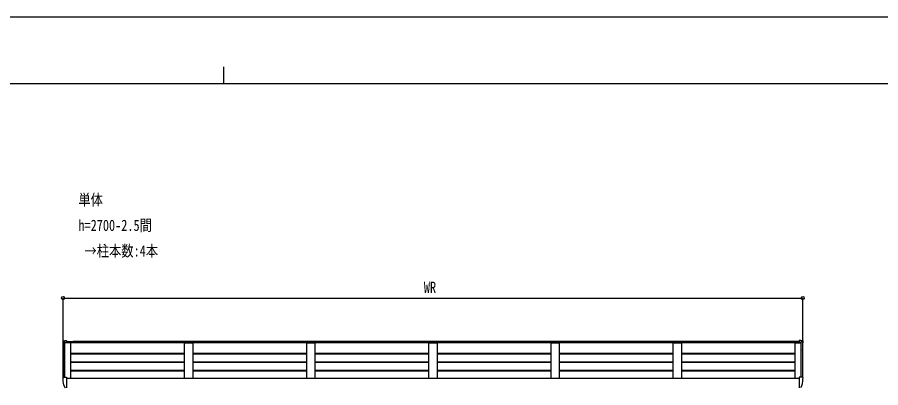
# Model space of a CAD drawing. Units: millimetres, scale not verified. Extents: x -8410 to 8410, y -5940 to 5940.
# Drawn here: x -1219 to 3842, y 3767 to 5940 of the extents above; entities that cross this region are included whole.
import ezdxf
from ezdxf.enums import TextEntityAlignment as Align

# ---------------------------------------------------------------- set-up
doc = ezdxf.new("R2010")
doc.units = ezdxf.units.MM
doc.header["$LTSCALE"] = 30
for name, color, linetype in [('0-1_USER1', 3, 'Continuous'), ('0-3_YKK_13', 4, 'Continuous'), ('0-4_YKK_A1', 4, 'Continuous'), ('0-5_YKK_D', 6, 'Continuous'), ('0-6_YKK_ZWAK', 7, 'Continuous')]:
    doc.layers.add(name, color=color, linetype=linetype)
doc.styles.add('ＭＳ ゴシック', font='')
doc.styles.get('ＭＳ ゴシック').set_extended_font_data('MS Gothic')

msp = doc.modelspace()

# ---------------------------------------------------------------- linework, layer by layer
at = {"layer": '0-3_YKK_13'}
for p, q in [((-953, 4039.89), (-953, 4039.41)), ((-950.16, 4042.88), (-940.05, 4043.41)), ((-940.05, 4043.41), (-931, 4043.41)), ((-931, 4043.41), (-931, 4030.99)), ((3374.05, 4043.41), (3365, 4043.41)), ((3365, 4043.41), (3365, 4030.99)), ((3384.15, 4042.88), (3374.05, 4043.41)), ((3387, 4039.89), (3387, 4039.41)), ((-953, 3826.14), (-953, 3825.66)), ((-950.16, 3829.13), (-940.05, 3829.66)), ((-940.05, 3829.66), (-931, 3829.66)), ((-931, 3829.66), (-931, 3767.3)), ((3374.05, 3829.66), (3365, 3829.66)), ((3365, 3829.66), (3365, 3767.3)), ((3384.15, 3829.13), (3374.05, 3829.66)), ((3387, 3826.14), (3387, 3825.66)), ((-948.49, 3783.56), (-938.45, 3766.16)), ((-931, 3784.45), (-931, 3783.9)), ((-931, 3766.66), (-931, 3767.3)), ((3365, 3784.45), (3365, 3783.9)), ((3365, 3766.66), (3365, 3767.3)), ((3382.49, 3783.56), (3372.44, 3766.16))]:
    msp.add_line(p, q, dxfattribs=at)
for centre, radius, start, end in [((-950, 4039.89), 3, 93, 180), ((-751, 4039.41), 202, 180, 188.06898), ((3384, 4039.89), 3, 0, 87), ((3185, 4039.41), 202, 351.93102, 0), ((-950, 3826.14), 3, 93, 180), ((-751, 3825.66), 202, 180, 191.90213), ((3185, 3825.66), 202, 348.09787, 0), ((3384, 3826.14), 3, 0, 87), ((-947.19, 3784.31), 1.5, 191.90213, 210), ((3381.19, 3784.31), 1.5, 330, 348.09787)]:
    msp.add_arc(centre, radius, start, end, dxfattribs=at)
at = {"layer": '0-4_YKK_A1'}
for p, q in [((-951, 3828.97), (-951, 4037.57)), ((-942.87, 4038.94), (-950.05, 4038.57)), ((-942, 3829.56), (-942, 4038.53)), ((-941.3, 4036.72), (-941.88, 4038.29)), ((-941.3, 3829.6), (-941.3, 4036.72)), ((3375.3, 4030.99), (-941.3, 4030.99)), ((-931, 4038.29), (3365, 4038.29)), ((-891, 4039.41), (3365, 4039.41)), ((3365, 4038.45), (-891, 4038.45)), ((-240, 4029.08), (-240, 3823.27)), ((-239.02, 4030.08), (-234.18, 4030.15)), ((-234.18, 4030.15), (-195.83, 4030.15)), ((-195.83, 4030.15), (-190.99, 4030.08)), ((-190, 4029.08), (-190, 3823.27)), ((476, 4029.08), (476, 3823.27)), ((476.98, 4030.08), (481.82, 4030.15)), ((481.82, 4030.15), (520.17, 4030.15)), ((520.17, 4030.15), (525.01, 4030.08)), ((526, 4029.08), (526, 3823.27)), ((1192, 4029.08), (1192, 3823.27)), ((1192.98, 4030.08), (1197.82, 4030.15)), ((1197.82, 4030.15), (1236.17, 4030.15)), ((1236.17, 4030.15), (1241.01, 4030.08)), ((1242, 4029.08), (1242, 3823.27)), ((1908, 4029.08), (1908, 3823.27)), ((1908.98, 4030.08), (1913.82, 4030.15)), ((1913.82, 4030.15), (1952.17, 4030.15)), ((1952.17, 4030.15), (1957.01, 4030.08)), ((1958, 4029.08), (1958, 3823.27)), ((2624, 4029.08), (2624, 3823.27)), ((2624.98, 4030.08), (2629.82, 4030.15)), ((2629.82, 4030.15), (2668.17, 4030.15)), ((2668.17, 4030.15), (2673.01, 4030.08)), ((2674, 4029.08), (2674, 3823.27)), ((3375.3, 4036.72), (3375.87, 4038.29)), ((3375.3, 3829.6), (3375.3, 4036.72)), ((3376, 3829.56), (3376, 4038.53)), ((3376.86, 4038.94), (3384.05, 4038.57)), ((3385, 3828.97), (3385, 4037.57)), ((-240, 3967.05), (-906, 3967.05)), ((-240, 3964.07), (-906, 3964.07)), ((476, 3967.04), (-190, 3967.04)), ((476, 3964.06), (-190, 3964.06)), ((1192, 3967.05), (526, 3967.05)), ((1192, 3964.07), (526, 3964.07)), ((1908, 3967.05), (1242, 3967.05)), ((1908, 3964.07), (1242, 3964.07)), ((2624, 3967.05), (1958, 3967.05)), ((2624, 3964.07), (1958, 3964.07)), ((3340, 3967.05), (2674, 3967.05)), ((3340, 3964.07), (2674, 3964.07)), ((-240, 3917.61), (-906, 3917.61)), ((-240, 3914.63), (-906, 3914.63)), ((476, 3917.61), (-190, 3917.61)), ((476, 3914.63), (-190, 3914.63)), ((1192, 3917.61), (526, 3917.61)), ((1192, 3914.63), (526, 3914.63)), ((1908, 3917.61), (1242, 3917.61)), ((1908, 3914.63), (1242, 3914.63)), ((2624, 3917.61), (1958, 3917.61)), ((2624, 3914.63), (1958, 3914.63)), ((3340, 3917.61), (2674, 3917.61)), ((3340, 3914.63), (2674, 3914.63)), ((-240.03, 3865.14), (-906.03, 3865.14)), ((-240, 3868.17), (-906, 3868.17)), ((475.97, 3865.13), (-190.03, 3865.13)), ((476, 3868.17), (-190, 3868.17)), ((1191.97, 3865.14), (525.97, 3865.14)), ((1192, 3868.17), (526, 3868.17)), ((1907.97, 3865.14), (1241.97, 3865.14)), ((1908, 3868.17), (1242, 3868.17)), ((2623.97, 3865.14), (1957.97, 3865.14)), ((2624, 3868.17), (1958, 3868.17)), ((3339.97, 3865.14), (2673.97, 3865.14)), ((3340, 3868.17), (2674, 3868.17)), ((-931, 3823.27), (3365, 3823.27))]:
    msp.add_line(p, q, dxfattribs=at)
for points in [[(-906, 3823.27), (-906, 4030.15), (-941.3, 4030.15)], [(3340, 3823.27), (3340, 4030.15), (3375.3, 4030.15)]]:
    msp.add_lwpolyline(points, dxfattribs=at)
for centre, radius, start, end in [((-950, 4037.57), 1, 93, 180), ((-942.82, 4037.95), 1, 20, 93), ((-239.01, 4029.08), 0.997, 90.66782, 179.85648), ((-191, 4029.08), 0.997, 359.84961, 89.33225), ((476.99, 4029.08), 0.997, 90.66782, 179.85648), ((525, 4029.08), 0.997, 359.84961, 89.33225), ((1192.99, 4029.08), 0.997, 90.66782, 179.85648), ((1241, 4029.08), 0.997, 359.84961, 89.33225), ((1908.99, 4029.08), 0.997, 90.66782, 179.85648), ((1957, 4029.08), 0.997, 359.84961, 89.33225), ((2624.99, 4029.08), 0.997, 90.66782, 179.85648), ((2673, 4029.08), 0.997, 359.84961, 89.33225), ((3376.81, 4037.95), 1, 87, 160), ((3384, 3987.75), 1, 0, 87)]:
    msp.add_arc(centre, radius, start, end, dxfattribs=at)
at = {"layer": '0-5_YKK_D'}
for p, q in [((-951, 4009.78), (-951, 4294.39)), ((-951, 4293.39), (3385, 4293.39)), ((3385, 4009.78), (3385, 4294.39))]:
    msp.add_line(p, q, dxfattribs=at)
for centre in [(-951, 4293.39), (3385, 4293.39)]:
    msp.add_circle(centre, 8.5, dxfattribs=at)
at = {"layer": '0-6_YKK_ZWAK'}
for p, q in [((-9.96, 5650), (-9.96, 5550)), ((7790.04, 5550), (-7809.96, 5550))]:
    msp.add_line(p, q, dxfattribs=at)
msp.add_lwpolyline([(-8410, -5940), (8410, -5940), (8410, 5940), (-8410, 5940)], close=True, dxfattribs=at)

# ---------------------------------------------------------------- texts
at = {"layer": '0-1_USER1', "style": 'ＭＳ ゴシック', "width": 0.8}
for s, p in [('単体', (-861, 4817)), ('h=2700-2.5間', (-861, 4667)), (' →柱本数:4本', (-861, 4517))]:
    msp.add_text(s, height=65.98, dxfattribs=at).set_placement(p, align=Align.BOTTOM_LEFT)
at = {"layer": '0-5_YKK_D', "style": 'ＭＳ ゴシック', "width": 0.8}
msp.add_text('WR', height=65.98, dxfattribs=at).set_placement((1164.2, 4303.39), align=Align.BOTTOM_LEFT)

doc.saveas('drawing.dxf')
